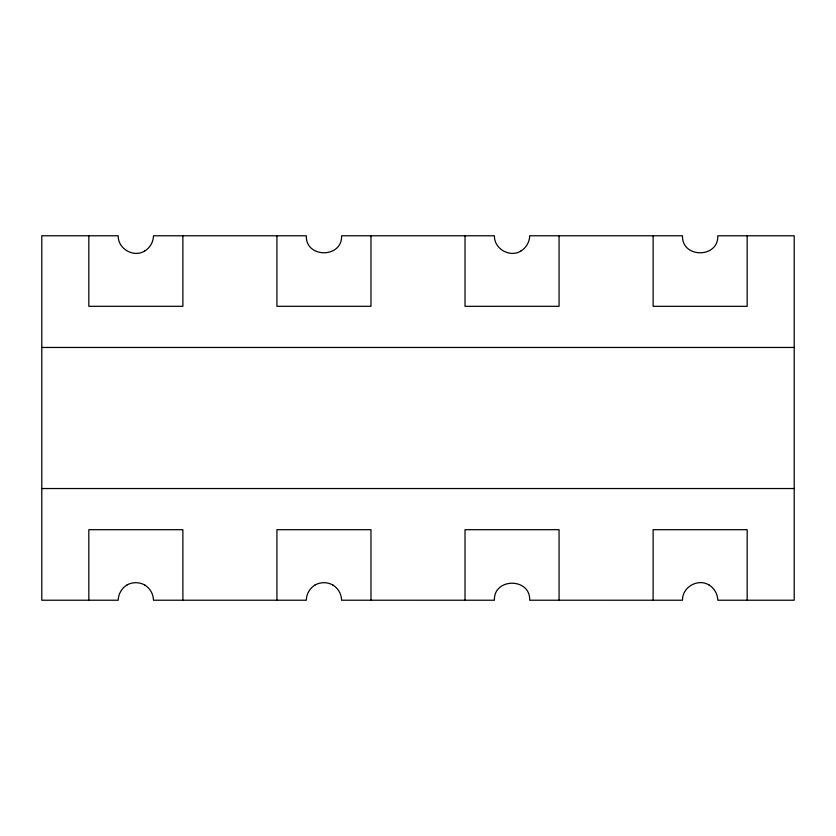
<?xml version="1.0" encoding="UTF-8"?>
<svg xmlns="http://www.w3.org/2000/svg" width="836" height="836" viewBox="0 0 836 836"><rect width="100%" height="100%" fill="white"/><g stroke="black" fill="none" stroke-linecap="round" stroke-linejoin="round"><path stroke-width="1.25" d="M144.67 251.051C149.989 247.853 153.375 241.991 153.49 235.773L306.321 235.783C305.453 258.428 342.446 258.428 341.59 235.773L494.41 235.783C494.024 248.814 509.772 257.906 520.87 251.051M520.87 251.051C526.189 247.853 529.575 241.991 529.69 235.773L682.51 235.783C681.653 258.428 718.646 258.428 717.79 235.783L794.2 235.783L794.2 600.227L717.79 600.227C717.675 594.009 714.289 588.147 708.97 584.949M127.03 584.949C121.711 588.147 118.325 594.009 118.221 600.217L41.8 600.227L41.8 235.773L118.221 235.773C117.824 248.814 133.572 257.906 144.67 251.051M315.13 584.949C309.811 588.147 306.425 594.009 306.31 600.217L153.479 600.217C153.375 594.009 149.989 588.147 144.67 584.949M127.03 584.949C132.464 581.94 139.236 581.94 144.67 584.949M315.13 584.949C320.564 581.94 327.336 581.94 332.77 584.949M41.8 347.462L794.2 347.462M41.8 488.537L794.2 488.537M708.97 584.949C697.872 578.094 682.124 587.185 682.51 600.227L529.679 600.217C530.546 577.572 493.553 577.572 494.41 600.227L341.59 600.217C341.475 594.009 338.089 588.147 332.77 584.949M747.175 235.783L747.175 306.321L653.125 306.321L653.125 235.783M747.175 600.227L747.175 529.69L653.125 529.69L653.125 600.227M559.075 235.783L559.075 306.31L465.025 306.321L465.025 235.773M559.075 600.227L559.075 529.69L465.025 529.69L465.025 600.227M370.975 235.783L370.975 306.31L276.925 306.31L276.925 235.783M370.975 600.217L370.975 529.69L276.925 529.69L276.925 600.217M182.875 235.773L182.875 306.31L88.825 306.31L88.825 235.773M182.875 600.227L182.875 529.69L88.825 529.69L88.825 600.217"/></g></svg>
